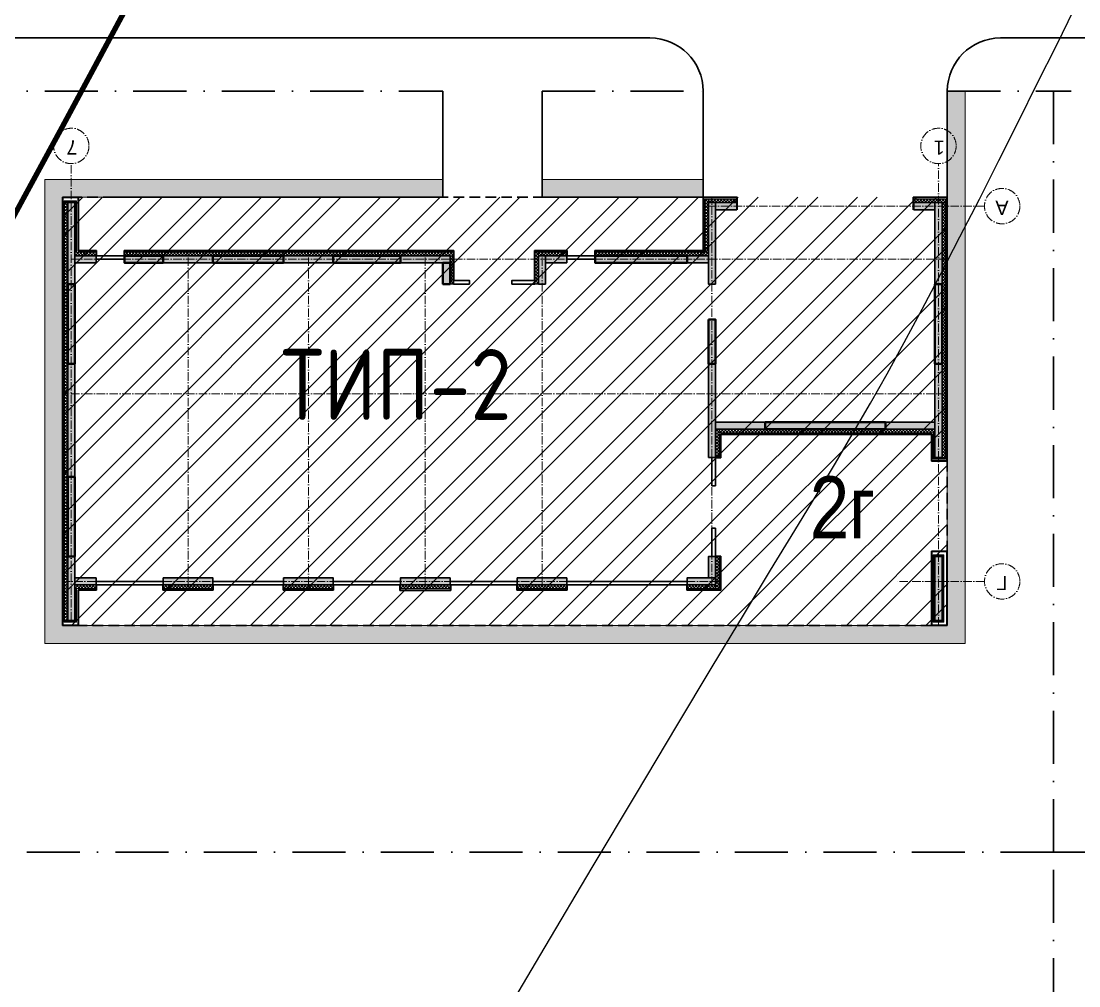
# Model space of a CAD drawing. Header units: millimetres. Extents: x 1353783 to 6492029790, y -7276956 to -512500.
# Drawn here: x 9984729 to 9990706, y -2817657 to -2812207 of the extents above; entities that cross this region are included whole.
import ezdxf
from ezdxf.enums import TextEntityAlignment as Align

# ---------------------------------------------------------------- set-up
doc = ezdxf.new("R2010")
doc.units = ezdxf.units.MM
for name, pattern in [('( Dashed )', [0.75, 0.5, -0.25]), ('482 Границы районов', [5, 3, -1, 0, -1]), ('ACAD_ISO10W100', [18, 12, -3, 0, -3]), ('CONTI', [0]), ('осевая', [50.800000000000004, 31.75, -6.35, 6.35, -6.35])]:
    doc.linetypes.add(name, pattern=pattern)
doc.layers.get('0').update_dxf_attribs({"lineweight": 5})
for name, color, linetype, lineweight in [('!A-DIAFRAGM типовой', 142, 'Continuous', 0), ('7земля', 7, 'Continuous', 30), ('DIAFRAGM', 46, 'Continuous', 30), ('G-ANNO-SCHD', 231, 'Continuous', 9), ('Hatch', 254, 'Continuous', 5), ('INSULATION', 81, 'Continuous', 5), ('Room_name', 250, 'Continuous', 20), ('Room_number', 250, 'Continuous', 13), ('ГП-Граница учасика ИЖС', 3, 'Continuous', 5), ('ГП-Тратуар', 3, 'Continuous', 5), ('оси', 231, 'осевая', 9)]:
    doc.layers.add(name, color=color, linetype=linetype, lineweight=lineweight)
for name, color, linetype in [('GOR_BUNKNOWN', 212, 'CONTI'), ('GORIZUNKNOWN', 32, 'CONTI'), ('РЕЛЬЕФ', 7, 'CONTI')]:
    doc.layers.add(name, color=color, linetype=linetype)
doc.styles.add('GOST Common', font='', dxfattribs={"height": 3})
doc.styles.add('ISOCPEUR', font='', dxfattribs={"width": 0.85})
doc.styles.add('основной', font='Arial Narrow.ttf', dxfattribs={"height": 1.5})
doc.styles.get('GOST Common').set_extended_font_data('GOST Common')
doc.styles.get('ISOCPEUR').set_extended_font_data('ISOCPEUR')

# ---------------------------------------------------------------- blocks, each defined once
blk = doc.blocks.new('амвамвам')
at = {"lineweight": 30, "ltscale": 100, "true_color": 0x939598}
h = blk.add_hatch(color=252, dxfattribs=at)
h.dxf.hatch_style = 1
h.paths.add_polyline_path([(9894580.338290215, -3470391.421588277), (9894580.338290207, -3469891.421588277), (9899130.338564813, -3469891.421588277), (9899130.341170892, -3470391.421632832)], flags=17)
h.paths.add_polyline_path([(9891780.338290215, -3470391.421632858), (9891780.338290207, -3469891.421632858), (9881030.340903126, -3469891.421632856), (9880530.340903126, -3469891.421632858), (9880530.340903133, -3482491.451666176), (9880530.340903126, -3482991.451666176), (9906030.341103949, -3482991.451666173), (9906530.341103949, -3482991.451666173), (9906530.341103941, -3467391.65464092), (9906030.337839529, -3467391.65464092), (9906030.341103941, -3482491.454700161), (9881030.34090311, -3482491.451616591), (9881030.340903126, -3470391.421588266)])
at = {"color": 251, "lineweight": 15, "ltscale": 100, "true_color": 0x636466}
for points in [[(9891780.338290215, -3470391.421632858), (9891780.338290207, -3469891.421632858), (9881030.340903126, -3469891.421632856), (9880530.340903126, -3469891.421632858), (9880530.340903133, -3482491.451666176), (9880530.340903126, -3482991.451666176), (9906030.341103949, -3482991.451666173), (9906530.341103949, -3482991.451666173), (9906530.341103941, -3467391.65464092), (9906030.337839529, -3467391.65464092), (9906030.341103941, -3482491.454700161), (9881030.34090311, -3482491.451616591), (9881030.340903126, -3470391.421588266)], [(9894580.338290215, -3470391.421588277), (9894580.338290207, -3469891.421588277), (9899130.338564813, -3469891.421588277), (9899130.341170892, -3470391.421632832)]]:
    blk.add_lwpolyline(points, close=True, dxfattribs=at)
blk = doc.blocks.new('ТИП-2')
at = {"layer": '!A-DIAFRAGM типовой', "lineweight": 0, "ltscale": 100, "true_color": 0x000000}
h = blk.add_hatch(color=18, dxfattribs=at)
h.dxf.hatch_style = 1
h.paths.add_polyline_path([(10321114.28069974, -2871325.794384203), (10321314.28069974, -2871325.794339576), (10321314.2802981, -2869525.794339576), (10321114.2802981, -2869525.794384203)])
h = blk.add_hatch(color=18, dxfattribs=at)
h.dxf.hatch_style = 1
h.paths.add_polyline_path([(10345614.2808138, -2871325.784358687), (10345814.2808138, -2871325.78431406), (10345814.28041215, -2869525.78909589), (10345614.28041215, -2869525.789140517)])
h = blk.add_hatch(color=18, dxfattribs=at)
h.dxf.hatch_style = 1
h.paths.add_polyline_path([(10327514.28055711, -2870525.800309684), (10327514.28060173, -2870725.800309684), (10328314.27932481, -2870725.800131175), (10328314.27928018, -2870525.800131175)])
h = blk.add_hatch(color=18, dxfattribs=at)
h.dxf.hatch_style = 1
h.paths.add_polyline_path([(10331714.2812801, -2870525.800449893), (10331714.28132472, -2870725.800449893), (10333114.27990833, -2870725.800137503), (10333114.2798637, -2870525.800137503)])
h = blk.add_hatch(color=18, dxfattribs=at)
h.dxf.hatch_style = 1
h.paths.add_polyline_path([(10335014.28127516, -2870525.800449896), (10335014.28131979, -2870725.800449896), (10336414.27990339, -2870725.800137506), (10336414.27985877, -2870525.800137506)])
h = blk.add_hatch(color=18, dxfattribs=at)
h.dxf.hatch_style = 1
h.paths.add_polyline_path([(10338314.28127516, -2870525.800449896), (10338314.28131979, -2870725.800449896), (10339714.27990339, -2870725.800137506), (10339714.27985877, -2870525.800137506)])
h = blk.add_hatch(color=18, dxfattribs=at)
h.dxf.hatch_style = 1
h.paths.add_polyline_path([(10341714.28127514, -2870525.800449898), (10341714.28131977, -2870725.800449898), (10343114.27990338, -2870725.800137509), (10343114.27985875, -2870525.800137509)])
h = blk.add_hatch(color=18, dxfattribs=at)
h.dxf.hatch_style = 1
h.paths.add_polyline_path([(10345014.2805906, -2870525.791351355), (10345014.28063523, -2870725.791351355), (10345614.28067992, -2870725.791217473), (10345614.28063529, -2870525.791217473)])
h = blk.add_hatch(color=18, dxfattribs=at)
h.dxf.hatch_style = 1
h.paths.add_polyline_path([(10327514.28073561, -2871325.794377865), (10327714.28073561, -2871325.794333238), (10327714.28060173, -2870725.794333238), (10327514.28060173, -2870725.794377865)])
h = blk.add_hatch(color=18, dxfattribs=at)
h.dxf.hatch_style = 1
h.paths.add_polyline_path([(10345814.28014073, -2873575.794361891), (10345614.28014073, -2873575.794406518), (10345614.28085477, -2876775.794416242), (10345814.28085477, -2876775.794371615)])
h = blk.add_hatch(color=18, dxfattribs=at)
h.dxf.hatch_style = 1
h.paths.add_polyline_path([(10321114.28003041, -2876775.795799684), (10321314.28003041, -2876775.795755057), (10321314.2794391, -2874125.798562277), (10321114.2794391, -2874125.798606904)])
h = blk.add_hatch(color=18, dxfattribs=at)
h.dxf.hatch_style = 1
h.paths.add_polyline_path([(10327714.28037449, -2874125.798539959), (10327514.28037449, -2874125.798584586), (10327514.28096579, -2876775.794385423), (10327714.28096579, -2876775.794340796)])
h = blk.add_hatch(color=18, dxfattribs=at)
h.dxf.hatch_style = 1
h.paths.add_polyline_path([(10321314.27962602, -2874925.831572238), (10321314.27967064, -2875125.831572238), (10322714.27967064, -2875125.831259849), (10322714.27962602, -2874925.831259849)])
h = blk.add_hatch(color=18, dxfattribs=at)
h.dxf.hatch_style = 1
h.paths.add_polyline_path([(10326114.28152829, -2874925.825995184), (10326114.28157292, -2875125.825995184), (10327514.28157292, -2875125.825682795), (10327514.28152829, -2874925.825682795)])
h = blk.add_hatch(color=18, dxfattribs=at)
h.dxf.hatch_style = 1
h.paths.add_polyline_path([(10321114.27915135, -2881326.077643656), (10321314.27915135, -2881326.077599029), (10321314.27863808, -2879025.800171928), (10321114.27863808, -2879025.800216555)])
h = blk.add_hatch(color=18, dxfattribs=at)
h.dxf.hatch_style = 1
h.paths.add_polyline_path([(10327514.2807444, -2879025.799959368), (10327714.2807444, -2879025.800003995), (10327714.28023113, -2881326.058647835), (10327514.28023113, -2881326.058603208)])
h = blk.add_hatch(color=18, dxfattribs=at)
h.dxf.hatch_style = 1
h.paths.add_polyline_path([(10332314.28074961, -2879025.801131424), (10332514.28074961, -2879025.801176051), (10332514.28057111, -2879825.794317264), (10332314.28057111, -2879825.794272637)])
h = blk.add_hatch(color=18, dxfattribs=at)
h.dxf.hatch_style = 1
h.paths.add_polyline_path([(10345614.28074932, -2879025.800275051), (10345814.28074932, -2879025.800319678), (10345814.2802361, -2881325.824323273), (10345614.2802361, -2881325.824278646)])
h = blk.add_hatch(color=18, dxfattribs=at)
h.dxf.hatch_style = 1
h.paths.add_polyline_path([(10327714.2805659, -2879825.794171644), (10327714.28061052, -2879625.794171644), (10328314.28098999, -2879625.794305526), (10328314.28094537, -2879825.794305526)])
h = blk.add_hatch(color=18, dxfattribs=at)
h.dxf.hatch_style = 1
h.paths.add_polyline_path([(10331714.28102024, -2879825.794138756), (10331714.28106486, -2879625.794138756), (10332314.28061573, -2879625.794272637), (10332314.28057111, -2879825.794272637)])
h = blk.add_hatch(color=18, dxfattribs=at)
h.dxf.hatch_style = 1
h.paths.add_polyline_path([(10335014.28225489, -2879625.824392607), (10335014.28229951, -2879825.824392607), (10336414.28110833, -2879825.824080218), (10336414.2810637, -2879625.824080218)])
h = blk.add_hatch(color=18, dxfattribs=at)
h.dxf.hatch_style = 1
h.paths.add_polyline_path([(10338314.28253459, -2879625.794518085), (10338314.28257921, -2879825.794518085), (10339714.28052839, -2879825.794205696), (10339714.28048377, -2879625.794205696)])
h = blk.add_hatch(color=18, dxfattribs=at)
h.dxf.hatch_style = 1
h.paths.add_polyline_path([(10341714.28127385, -2879825.824144751), (10341714.28131847, -2879625.824144751), (10343114.27988221, -2879625.824457141), (10343114.27983759, -2879825.824457141)])
h = blk.add_hatch(color=18, dxfattribs=at)
h.dxf.hatch_style = 1
h.paths.add_polyline_path([(10345014.28052612, -2879825.793282383), (10345014.28057075, -2879625.793282383), (10345614.28061544, -2879625.793416264), (10345614.28057081, -2879825.793416264)])
h = blk.add_hatch(color=18, dxfattribs=at)
h.dxf.hatch_style = 1
h.paths.add_polyline_path([(10321314.28051204, -2881126.057442903), (10321314.28055666, -2881326.057442903), (10321914.28006483, -2881326.057309022), (10321914.2800202, -2881126.057309022)])
h = blk.add_hatch(color=18, dxfattribs=at)
h.dxf.hatch_style = 1
h.paths.add_polyline_path([(10326914.28070969, -2881126.058737089), (10326914.28075432, -2881326.058737089), (10327514.28029807, -2881326.058603208), (10327514.28025345, -2881126.058603208)])
at = {"layer": 'Hatch', "lineweight": 40, "ltscale": 0.5, "true_color": 0x000000}
for points in [[(10345814.28061054, -2873575.794361891), (10345614.28061054, -2873575.794361891), (10345614.28061054, -2871325.788480768), (10345814.28061054, -2871325.788480768)], [(10326114.2815506, -2875125.831259849), (10326114.2815506, -2874925.831259849), (10322714.27970029, -2874925.831259849), (10322714.27970029, -2875125.831259849)], [(10321314.27894875, -2879025.800193593), (10321114.27894875, -2879025.800193593), (10321114.27894875, -2876775.793202593), (10321314.27894875, -2876775.793202593)], [(10327714.28061054, -2878025.796644622), (10327514.28061054, -2878025.796644622), (10327514.28061054, -2876775.794349302), (10327714.28061054, -2876775.794349302)], [(10345814.28061053, -2879025.800297365), (10345614.28061053, -2879025.800297365), (10345614.28061053, -2876775.794416242), (10345814.28061053, -2876775.794416242)], [(10335214.28061027, -2879625.821870604), (10335014.28061027, -2879625.821870604), (10335014.28061027, -2879025.825927126), (10335214.28061027, -2879025.825927126)], [(10328314.28098999, -2879825.824323271), (10328314.28098999, -2879625.824323271), (10330914.29235347, -2879625.824323271), (10330914.29235347, -2879825.824323271)], [(10336414.28108601, -2879825.794361876), (10336414.28108601, -2879625.794361876), (10338314.28253459, -2879625.794361876), (10338314.28253459, -2879825.794361876)], [(10339714.28050608, -2879825.794361876), (10339714.28050608, -2879625.794361876), (10341714.28129616, -2879625.794361876), (10341714.28129616, -2879825.794361876)], [(10343114.2798599, -2879825.794361876), (10343114.2798599, -2879625.794361876), (10344214.28054843, -2879625.794361876), (10344214.28054843, -2879825.794361876)]]:
    blk.add_hatch(color=18, dxfattribs=at).paths.add_polyline_path(points)
at = {"layer": 'INSULATION', "ltscale": 0.5, "true_color": 0x000000}
h = blk.add_hatch(dxfattribs=at)
h.set_pattern_fill('ANSI37', color=18, scale=9.999997768927233, angle=-90.00000000000006)
h.set_pattern_definition([(314.9999999999999, (10327382.394814, -2869475.794395359), (22.45063529377169, 22.45063529377164), []), (44.99999999999994, (10327382.394814, -2869475.794395359), (-22.45063529377164, 22.45063529377169), [])])
h.paths.add_polyline_path([(10321364.2798853, -2869475.794395359), (10321364.2798853, -2869525.794384203), (10321064.28030925, -2869525.794384203), (10321064.28030925, -2869475.794395359)])
h = blk.add_hatch(dxfattribs=at)
h.set_pattern_fill('ANSI37', color=18, scale=9.999997768927233, angle=180)
h.set_pattern_definition([(225, (10321114.2802981, -2875843.908888947), (22.45063529377165, -22.45063529377168), []), (314.9999999999999, (10321114.2802981, -2875843.908888947), (22.45063529377168, 22.45063529377165), [])])
h.paths.add_polyline_path([(10321114.2802981, -2871325.790389668), (10321064.28030925, -2871325.790389668), (10321064.28030925, -2869525.794384204), (10321114.2802981, -2869525.794384204)])
h = blk.add_hatch(dxfattribs=at)
h.set_pattern_fill('ANSI37', color=18, scale=9.999997768927233, angle=180)
h.set_pattern_definition([(225, (10321364.2798853, -2875843.90884432), (22.45063529377165, -22.45063529377168), []), (314.9999999999999, (10321364.2798853, -2875843.90884432), (22.45063529377168, 22.45063529377165), [])])
h.paths.add_polyline_path([(10321364.2798853, -2871325.790345041), (10321314.27989646, -2871325.790345041), (10321314.27989646, -2869525.794339577), (10321364.2798853, -2869525.794339577)])
h = blk.add_hatch(dxfattribs=at)
h.set_pattern_fill('ANSI37', color=18, scale=9.999997768927233, angle=-90.00000000000006)
h.set_pattern_definition([(314.9999999999999, (10351882.39492805, -2869475.789151673), (22.45063529377169, 22.45063529377164), []), (44.99999999999994, (10351882.39492805, -2869475.789151673), (-22.45063529377164, 22.45063529377169), [])])
h.paths.add_polyline_path([(10345914.28061054, -2869475.789151673), (10345914.28061054, -2869525.789140517), (10345564.28042331, -2869525.789140517), (10345564.28042331, -2869475.789151673)])
h = blk.add_hatch(dxfattribs=at)
h.set_pattern_fill('ANSI37', color=18, scale=9.999997768927233, angle=180)
h.set_pattern_definition([(225, (10345614.28041215, -2875843.903645261), (22.45063529377165, -22.45063529377168), []), (314.9999999999999, (10345614.28041215, -2875843.903645261), (22.45063529377168, 22.45063529377165), [])])
h.paths.add_polyline_path([(10345614.28041215, -2870425.78714325), (10345564.28042331, -2870425.78714325), (10345564.28042331, -2869525.789140518), (10345614.28041215, -2869525.789140518)])
h = blk.add_hatch(dxfattribs=at)
h.set_pattern_fill('ANSI37', color=18, scale=20)
h.set_pattern_definition([(45, (10345814.28061054, -2874889.555347299), (-44.90128060534577, 44.90128060534577), []), (135, (10345814.28061054, -2874889.555347299), (-44.90128060534577, -44.90128060534576), [])])
h.paths.add_polyline_path([(10345814.28061054, -2869525.78909589), (10345914.28061054, -2869525.78909589), (10345914.28061054, -2881325.824323273), (10345814.28061054, -2881325.824323273)])
h = blk.add_hatch(dxfattribs=at)
h.set_pattern_fill('ANSI37', color=18, scale=20)
h.set_pattern_definition([(45, (10327414.2815629, -2865889.519247569), (-44.90128060534577, 44.90128060534577), []), (135, (10327414.2815629, -2865889.519247569), (-44.90128060534577, -44.90128060534576), [])])
h.paths.add_polyline_path([(10327414.2815629, -2870425.794355548), (10327514.2815629, -2870425.794355548), (10327514.2815629, -2871325.789249334), (10327414.2815629, -2871325.789249334)])
h = blk.add_hatch(dxfattribs=at)
h.set_pattern_fill('ANSI37', color=18, scale=20, angle=-90.00000000000001)
h.set_pattern_definition([(315, (10332450.5196007, -2870425.794355548), (44.90128060534578, 44.90128060534576), []), (44.99999999999999, (10332450.5196007, -2870425.794355548), (-44.90128060534575, 44.90128060534578), [])])
h.paths.add_polyline_path([(10328314.27928018, -2870425.794355548), (10328314.27928018, -2870525.794355548), (10327514.28056893, -2870525.794355548), (10327514.28056893, -2870425.794355548)])
h = blk.add_hatch(dxfattribs=at)
h.set_pattern_fill('ANSI37', color=18, scale=20, angle=-90.00000000000001)
h.set_pattern_definition([(315, (10337250.52018422, -2870425.794361876), (44.90128060534578, 44.90128060534576), []), (44.99999999999999, (10337250.52018422, -2870425.794361876), (-44.90128060534575, 44.90128060534578), [])])
h.paths.add_polyline_path([(10333114.2798637, -2870425.794361876), (10333114.2798637, -2870525.794361876), (10331714.28128971, -2870525.794361876), (10331714.28128971, -2870425.794361876)])
h = blk.add_hatch(dxfattribs=at)
h.set_pattern_fill('ANSI37', color=18, scale=20, angle=-90.00000000000001)
h.set_pattern_definition([(315, (10340550.52017928, -2870425.794361879), (44.90128060534578, 44.90128060534576), []), (44.99999999999999, (10340550.52017928, -2870425.794361879), (-44.90128060534575, 44.90128060534578), [])])
h.paths.add_polyline_path([(10336414.27985877, -2870425.794361879), (10336414.27985877, -2870525.794361879), (10335014.28128477, -2870525.794361879), (10335014.28128477, -2870425.794361879)])
h = blk.add_hatch(dxfattribs=at)
h.set_pattern_fill('ANSI37', color=18, scale=20, angle=-90.00000000000001)
h.set_pattern_definition([(315, (10343850.52017928, -2870425.794361879), (44.90128060534578, 44.90128060534576), []), (44.99999999999999, (10343850.52017928, -2870425.794361879), (-44.90128060534575, 44.90128060534578), [])])
h.paths.add_polyline_path([(10339714.27985877, -2870425.794361879), (10339714.27985877, -2870525.794361879), (10338314.28128477, -2870525.794361879), (10338314.28128477, -2870425.794361879)])
h = blk.add_hatch(dxfattribs=at)
h.set_pattern_fill('ANSI37', color=18, scale=20, angle=-90.00000000000001)
h.set_pattern_definition([(315, (10347250.52017927, -2870425.794361881), (44.90128060534578, 44.90128060534576), []), (44.99999999999999, (10347250.52017927, -2870425.794361881), (-44.90128060534575, 44.90128060534578), [])])
h.paths.add_polyline_path([(10343114.27985875, -2870425.794361881), (10343114.27985875, -2870525.794361881), (10341714.28128475, -2870525.794361881), (10341714.28128475, -2870425.794361881)])
h = blk.add_hatch(dxfattribs=at)
h.set_pattern_fill('ANSI37', color=18, scale=20, angle=-90.00000000000001)
h.set_pattern_definition([(315, (10349750.51964987, -2870425.785062528), (44.90128060534578, 44.90128060534576), []), (44.99999999999999, (10349750.51964987, -2870425.785062528), (-44.90128060534575, 44.90128060534578), [])])
h.paths.add_polyline_path([(10345614.28063529, -2870425.785062528), (10345614.28063529, -2870525.785062528), (10345014.28063528, -2870525.785062528), (10345014.28063528, -2870425.785062528)])
h = blk.add_hatch(dxfattribs=at)
h.set_pattern_fill('ANSI37', color=18, scale=9.999997768927233, angle=-90.00000000000006)
h.set_pattern_definition([(314.9999999999999, (10327382.394814, -2871325.790345041), (22.45063529377169, 22.45063529377164), []), (44.99999999999994, (10327382.394814, -2871325.790345041), (-22.45063529377164, 22.45063529377169), [])])
h.paths.add_polyline_path([(10321364.2798853, -2871325.790345041), (10321364.2798853, -2871375.790333886), (10321064.28030925, -2871375.790333886), (10321064.28030925, -2871325.790345041)])
h = blk.add_hatch(dxfattribs=at)
h.set_pattern_fill('ANSI37', color=18, scale=9.999997768927233, angle=-90.00000000000006)
h.set_pattern_definition([(314.9999999999999, (10327382.39437895, -2874075.798565724), (22.45063529377169, 22.45063529377164), []), (44.99999999999994, (10327382.39437895, -2874075.798565724), (-22.45063529377164, 22.45063529377169), [])])
h.paths.add_polyline_path([(10321364.27945026, -2874075.798565724), (10321364.27945026, -2874125.798554569), (10321014.27946141, -2874125.798554569), (10321014.27946141, -2874075.798565724)])
h = blk.add_hatch(dxfattribs=at)
h.set_pattern_fill('ANSI37', color=18, scale=20)
h.set_pattern_definition([(45, (10321014.27946141, -2874889.533734227), (-44.90128060534577, 44.90128060534577), []), (135, (10321014.27946141, -2874889.533734227), (-44.90128060534577, -44.90128060534576), [])])
h.paths.add_polyline_path([(10321014.27946141, -2874125.798606904), (10321114.27946141, -2874125.798606904), (10321114.27946141, -2881326.048640783), (10321014.27946141, -2881326.048640783)])
h = blk.add_hatch(dxfattribs=at)
h.set_pattern_fill('ANSI37', color=18, scale=9.999997768927233, angle=180)
h.set_pattern_definition([(225, (10321364.27945026, -2880543.938621005), (22.45063529377165, -22.45063529377168), []), (314.9999999999999, (10321364.27945026, -2880543.938621005), (22.45063529377168, 22.45063529377165), [])])
h.paths.add_polyline_path([(10321364.27945026, -2874825.824133673), (10321314.27946142, -2874825.824133673), (10321314.27946142, -2874125.798562277), (10321364.27945026, -2874125.798562277)])
h = blk.add_hatch(dxfattribs=at)
h.set_pattern_fill('ANSI37', color=18, scale=20)
h.set_pattern_definition([(45, (10327414.28061054, -2874689.525385892), (-44.90128060534577, 44.90128060534577), []), (135, (10327414.28061054, -2874689.525385892), (-44.90128060534577, -44.90128060534576), [])])
h.paths.add_polyline_path([(10327414.28061054, -2874125.798386612), (10327514.28061054, -2874125.798386612), (10327514.28061054, -2874925.830007446), (10327414.28061054, -2874925.830007446)])
h = blk.add_hatch(dxfattribs=at)
h.set_pattern_fill('ANSI37', color=18, scale=20, angle=-90.00000000000001)
h.set_pattern_definition([(315, (10330450.52060862, -2874825.824133673), (44.90128060534578, 44.90128060534576), []), (44.99999999999999, (10330450.52060862, -2874825.824133673), (-44.90128060534575, 44.90128060534578), [])])
h.paths.add_polyline_path([(10327414.28159401, -2874825.824133673), (10327414.28159401, -2874925.824133673), (10321314.27962602, -2874925.824133673), (10321314.27962602, -2874825.824133673)])
h = blk.add_hatch(dxfattribs=at)
h.set_pattern_fill('ANSI37', color=18, scale=20, angle=179.9999999999999)
h.set_pattern_definition([(225, (10332614.28057056, -2888962.033331858), (44.90128060534573, -44.90128060534581), []), (314.9999999999999, (10332614.28057056, -2888962.033331858), (44.90128060534581, 44.90128060534572), [])])
h.paths.add_polyline_path([(10332614.28057056, -2879925.794317249), (10332514.28057056, -2879925.794317249), (10332514.28057056, -2879025.801176051), (10332614.28057056, -2879025.801176051)])
h = blk.add_hatch(dxfattribs=at)
h.set_pattern_fill('ANSI37', color=18, scale=20, angle=179.9999999999999)
h.set_pattern_definition([(225, (10335014.28061027, -2888962.063337865), (44.90128060534573, -44.90128060534581), []), (314.9999999999999, (10335014.28061027, -2888962.063337865), (44.90128060534581, 44.90128060534572), [])])
h.paths.add_polyline_path([(10335014.28061027, -2879825.824323271), (10334914.28061027, -2879825.824323271), (10334914.28061027, -2879025.825927126), (10335014.28061027, -2879025.825927126)])
h = blk.add_hatch(dxfattribs=at)
h.set_pattern_fill('ANSI37', color=18, scale=20)
h.set_pattern_definition([(45, (10327714.28025345, -2874989.564133187), (-44.90128060534577, 44.90128060534577), []), (135, (10327714.28025345, -2874989.564133187), (-44.90128060534577, -44.90128060534576), [])])
h.paths.add_polyline_path([(10327714.28025345, -2879925.785347199), (10327814.28025345, -2879925.785347199), (10327814.28025345, -2881426.079039743), (10327714.28025345, -2881426.079039743)])
h = blk.add_hatch(dxfattribs=at)
h.set_pattern_fill('ANSI37', color=18, scale=20, angle=-90.00000000000001)
h.set_pattern_definition([(315, (10336350.53136806, -2879825.824323271), (44.90128060534578, 44.90128060534576), []), (44.99999999999999, (10336350.53136806, -2879825.824323271), (-44.90128060534575, 44.90128060534578), [])])
h.paths.add_polyline_path([(10330914.29235347, -2879825.824323271), (10330914.29235347, -2879925.824323271), (10327714.28053664, -2879925.824323271), (10327714.28053664, -2879825.824323271)])
h = blk.add_hatch(dxfattribs=at)
h.set_pattern_fill('ANSI37', color=18, scale=20, angle=-90.00000000000001)
h.set_pattern_definition([(315, (10337150.5195857, -2879825.794317264), (44.90128060534578, 44.90128060534576), []), (44.99999999999999, (10337150.5195857, -2879825.794317264), (-44.90128060534575, 44.90128060534578), [])])
h.paths.add_polyline_path([(10332514.28057083, -2879825.794317264), (10332514.28057083, -2879925.794317264), (10331714.28105371, -2879925.794317264), (10331714.28105371, -2879825.794317264)])
h = blk.add_hatch(dxfattribs=at)
h.set_pattern_fill('ANSI37', color=18, scale=20, angle=-90.00000000000001)
h.set_pattern_definition([(315, (10337150.51958543, -2879825.794317264), (44.90128060534578, 44.90128060534576), []), (44.99999999999999, (10337150.51958543, -2879825.794317264), (-44.90128060534575, 44.90128060534578), [])])
h.paths.add_polyline_path([(10332514.28057056, -2879825.794317264), (10332514.28057056, -2879925.794317264), (10331714.28105371, -2879925.794317264), (10331714.28105371, -2879825.794317264)])
h = blk.add_hatch(dxfattribs=at)
h.set_pattern_fill('ANSI37', color=18, scale=20, angle=-90.00000000000001)
h.set_pattern_definition([(315, (10348350.49587957, -2879825.824323271), (44.90128060534578, 44.90128060534576), []), (44.99999999999999, (10348350.49587957, -2879825.824323271), (-44.90128060534575, 44.90128060534578), [])])
h.paths.add_polyline_path([(10344214.28054843, -2879825.824323271), (10344214.28054843, -2879925.824323271), (10334914.28061027, -2879925.824323271), (10334914.28061027, -2879825.824323271)])
h = blk.add_hatch(dxfattribs=at)
h.set_pattern_fill('ANSI37', color=18, scale=20, angle=-90.00000000000001)
h.set_pattern_definition([(315, (10350550.47336881, -2879825.793460892), (44.90128060534578, 44.90128060534576), []), (44.99999999999999, (10350550.47336881, -2879825.793460892), (-44.90128060534575, 44.90128060534578), [])])
h.paths.add_polyline_path([(10345614.2805485, -2879825.793460892), (10345614.2805485, -2879925.793460892), (10345014.28057075, -2879925.793460892), (10345014.28057075, -2879825.793460892)])
h = blk.add_hatch(dxfattribs=at)
h.set_pattern_fill('ANSI37', color=18, scale=9.999997768927233, angle=180)
h.set_pattern_definition([(225, (10345614.2805485, -2886243.907965635), (22.45063529377165, -22.45063529377168), []), (314.9999999999999, (10345614.2805485, -2886243.907965635), (22.45063529377168, 22.45063529377165), [])])
h.paths.add_polyline_path([(10345614.2805485, -2881325.824290544), (10345564.28055965, -2881325.824290544), (10345564.28055965, -2879925.793460892), (10345614.2805485, -2879925.793460892)])
h = blk.add_hatch(dxfattribs=at)
h.set_pattern_fill('ANSI37', color=18, scale=20, angle=-90.00000000000001)
h.set_pattern_definition([(315, (10324750.51957127, -2881326.077621342), (44.90128060534578, 44.90128060534576), []), (44.99999999999999, (10324750.51957127, -2881326.077621342), (-44.90128060534575, 44.90128060534578), [])])
h.paths.add_polyline_path([(10321914.28009829, -2881326.077621342), (10321914.28009829, -2881426.077621342), (10321014.27946141, -2881426.077621342), (10321014.27946141, -2881326.077621342)])
h = blk.add_hatch(dxfattribs=at)
h.set_pattern_fill('ANSI37', color=18, scale=20, angle=-90.00000000000001)
h.set_pattern_definition([(315, (10330750.51926805, -2881326.079039743), (44.90128060534578, 44.90128060534576), []), (44.99999999999999, (10330750.51926805, -2881326.079039743), (-44.90128060534575, 44.90128060534578), [])])
h.paths.add_polyline_path([(10327714.28025345, -2881326.079039743), (10327714.28025345, -2881426.079039743), (10326914.28071002, -2881426.079039743), (10326914.28071002, -2881326.079039743)])
h = blk.add_hatch(dxfattribs=at)
h.set_pattern_fill('ANSI37', color=18, scale=9.999997768927233, angle=-90.00000000000006)
h.set_pattern_definition([(314.9999999999999, (10351882.3950644, -2881325.824290544), (22.45063529377169, 22.45063529377164), []), (44.99999999999994, (10351882.3950644, -2881325.824290544), (-22.45063529377164, 22.45063529377169), [])])
h.paths.add_polyline_path([(10345914.28061054, -2881325.824290544), (10345914.28061054, -2881375.824279389), (10345564.28055965, -2881375.824279389), (10345564.28055965, -2881325.824290544)])
at = {"color": 18, "linetype": 'ByBlock', "lineweight": 30, "true_color": 0x000000}
for points in [[(10328314.27928018, -2870525.794355548), (10331714.28130241, -2870525.794355548), (10331714.28130241, -2870625.800449893), (10328314.27928018, -2870625.800449893)], [(10333114.27986369, -2870525.756146566), (10335014.28131978, -2870525.756146566), (10335014.28131978, -2870625.756146566), (10333114.27986369, -2870625.756146566)], [(10336414.27985876, -2870525.794361879), (10338314.28129747, -2870525.794361879), (10338314.28129747, -2870625.800449896), (10336414.27985876, -2870625.800449896)], [(10339714.27985876, -2870525.794361879), (10341714.28131977, -2870525.794361879), (10341714.28131977, -2870625.799449384), (10339714.27985876, -2870625.799449384)], [(10343114.27985875, -2870525.794339563), (10345014.28061292, -2870525.794339563), (10345014.28061292, -2870625.800185732), (10343114.27985875, -2870625.800185732)], [(10327514.2815629, -2871325.795381329), (10327614.2815629, -2871325.795381329), (10327614.2815629, -2872125.795181153), (10327514.2815629, -2872125.795181153)], [(10327514.28071269, -2873325.798386612), (10327614.28071269, -2873325.798386612), (10327614.28071269, -2874125.798562272), (10327514.28071269, -2874125.798562272)], [(10332614.28057056, -2879025.768387593), (10333264.25908176, -2879025.768387593), (10333264.25908176, -2879125.768387593), (10332614.28057056, -2879125.768387593)], [(10334464.24565501, -2879025.825927157), (10334914.29123075, -2879025.825927157), (10334914.29123075, -2879125.825927126), (10334464.24565501, -2879125.825927126)], [(10330914.29235347, -2879725.797039525), (10331714.29235347, -2879725.797039525), (10331714.29235347, -2879825.824323271), (10330914.29235347, -2879825.824323271)], [(10344214.28054843, -2879725.800007225), (10345014.28057075, -2879725.800007225), (10345014.28057075, -2879825.793282383), (10344214.28054843, -2879825.793282383)]]:
    blk.add_lwpolyline(points, close=True, dxfattribs=at)
at = {"layer": '7земля', "color": 18, "lineweight": 30, "ltscale": 100, "true_color": 0x000000}
for p, q in [((10320964.28027582, -2871475.796514559), (10320964.2804097, -2869375.791233699)), ((10320964.2804097, -2869375.791233699), (10321414.2809006, -2869375.791233699)), ((10320974.28027646, -2871465.796514559), (10320974.28040907, -2869385.791233699)), ((10320974.28040907, -2869385.791233699), (10321404.28089996, -2869385.791233699)), ((10321404.28089996, -2869385.791233699), (10321404.28076736, -2871465.796514559)), ((10321414.2809006, -2869375.791233699), (10321414.28076672, -2871475.796514559)), ((10345514.28045678, -2869375.79436189), (10345964.28061054, -2869375.794317263)), ((10345514.28059066, -2870375.794339575), (10345514.28045678, -2869375.79436189)), ((10345524.28045812, -2869385.794360898), (10345954.28061054, -2869385.794318255)), ((10345524.280592, -2870385.794339138), (10345524.28045812, -2869385.794360898)), ((10345954.28061054, -2869385.794318255), (10345954.28061053, -2881465.824344593)), ((10345964.28061054, -2869375.794317263), (10345964.28061053, -2881475.824345585)), ((10328324.28124144, -2870375.794355548), (10327364.28159401, -2870375.794355548)), ((10327364.28159401, -2870375.794355548), (10327364.28159401, -2871335.795381329)), ((10328314.28124144, -2870385.794355548), (10327374.28159401, -2870385.794355548)), ((10327374.28159401, -2870385.794355548), (10327374.28159401, -2871325.795381329)), ((10328314.28124144, -2870525.794355548), (10328314.28124144, -2870385.794355548)), ((10328324.28124144, -2870525.794355548), (10328324.28124144, -2870375.794355548)), ((10333124.27992577, -2870375.794361876), (10331704.28132896, -2870375.794361876)), ((10331704.28132896, -2870375.794361876), (10331704.28132896, -2870525.794361875)), ((10333114.27992577, -2870385.794361876), (10331714.28132896, -2870385.794361876)), ((10331714.28132896, -2870385.794361876), (10331714.28132896, -2870525.794361875)), ((10333114.27992577, -2870525.794361876), (10333114.27992577, -2870385.794361876)), ((10333124.27992577, -2870525.794361876), (10333124.27992577, -2870375.794361876)), ((10336434.27992084, -2870365.794361879), (10334994.28132403, -2870365.79436188)), ((10334994.28132403, -2870365.79436188), (10334994.28132403, -2870525.794361878)), ((10336424.27992084, -2870375.794361879), (10335004.28132403, -2870375.79436188)), ((10335004.28132403, -2870375.79436188), (10335004.28132403, -2870525.794361878)), ((10336424.27992084, -2870525.794361879), (10336424.27992084, -2870375.794361879)), ((10336434.27992084, -2870525.794361879), (10336434.27992084, -2870365.794361879)), ((10339724.27992084, -2870375.794361879), (10338304.28132403, -2870375.79436188)), ((10338304.28132403, -2870375.79436188), (10338304.28132403, -2870525.794361878)), ((10339714.27992084, -2870385.794361879), (10338314.28132403, -2870385.79436188)), ((10338314.28132403, -2870385.79436188), (10338314.28132403, -2870525.794361878)), ((10339714.27992084, -2870525.794361879), (10339714.27992084, -2870385.794361879)), ((10339724.27992084, -2870525.794361879), (10339724.27992084, -2870375.794361879)), ((10343124.27992082, -2870375.794361881), (10341704.28132401, -2870375.794361882)), ((10341704.28132401, -2870375.794361882), (10341704.28132401, -2870525.794361881)), ((10343114.27992082, -2870385.794361881), (10341714.28132401, -2870385.794361882)), ((10341714.28132401, -2870385.794361882), (10341714.28132401, -2870525.794361881)), ((10343114.27992082, -2870525.794361881), (10343114.27992082, -2870385.794361881)), ((10343124.27992082, -2870525.794361881), (10343124.27992082, -2870375.794361881)), ((10345004.28061053, -2870375.794361889), (10345514.28059066, -2870375.794339575)), ((10345004.28061054, -2870525.794361876), (10345004.28061053, -2870375.794361889)), ((10345014.28061053, -2870385.794361452), (10345524.280592, -2870385.794339138)), ((10345014.28061054, -2870525.794361875), (10345014.28061053, -2870385.794361452)), ((10327364.28159401, -2871335.795381329), (10327514.27367144, -2871335.795381329)), ((10327374.28159401, -2871325.795381329), (10327514.27367144, -2871325.795381329)), ((10321414.28076672, -2871475.796514559), (10320964.28027582, -2871475.796514559)), ((10321404.28076736, -2871465.796514559), (10320974.28027646, -2871465.796514559)), ((10320964.28106804, -2881476.057353649), (10320964.28106805, -2874025.8241832)), ((10320964.28106805, -2874025.8241832), (10321414.27945026, -2874025.824160886)), ((10320974.28106804, -2881466.057353649), (10320974.28106805, -2874035.824182704)), ((10320974.28106805, -2874035.824182704), (10321404.27945026, -2874035.824161382)), ((10321404.27945026, -2874035.824161382), (10321404.27945026, -2874785.824122479)), ((10321414.27945026, -2874025.824160886), (10321414.27945026, -2874775.824122517)), ((10327364.28159401, -2874775.82414483), (10327364.21292597, -2874115.798386612)), ((10327364.21292597, -2874115.798386612), (10327514.21293713, -2874115.798386612)), ((10327374.28263445, -2874785.824144868), (10327374.21396641, -2874125.798386612)), ((10327374.21396641, -2874125.798386612), (10327514.21293713, -2874125.798386612)), ((10321404.27945026, -2874785.824122479), (10327374.28263445, -2874785.824144868)), ((10321414.27945026, -2874775.824122517), (10327364.28159401, -2874775.82414483)), ((10332614.261845, -2879125.768828188), (10332614.29885607, -2879965.794317266)), ((10332624.26184499, -2879125.768387593), (10332624.29929667, -2879975.794317266)), ((10334904.29123078, -2879125.822909051), (10334904.28061027, -2879976.91874114)), ((10334914.29123078, -2879125.823033837), (10334914.28073513, -2879966.912338934)), ((10330914.29235347, -2879965.809323515), (10327854.28034276, -2879965.803491376)), ((10327854.28034276, -2879965.803491376), (10327854.28034276, -2881465.80350904)), ((10330924.29235347, -2879975.809342574), (10327864.28034276, -2879975.803510435)), ((10327864.28034276, -2879975.803510435), (10327864.28034276, -2881475.803510435)), ((10330914.29235347, -2879825.839303969), (10330914.29235347, -2879965.809323515)), ((10330924.29235347, -2879825.839303969), (10330924.29235347, -2879975.809342574)), ((10331704.28105371, -2879975.794317264), (10331704.28105371, -2879825.794317265)), ((10332624.29929667, -2879975.794317266), (10331704.28105371, -2879975.794317264)), ((10331714.28105371, -2879965.794317264), (10331714.28105371, -2879825.794317265)), ((10332614.29885607, -2879965.794317266), (10331714.28105371, -2879965.794317264)), ((10334904.28061027, -2879976.91874114), (10336614.28759306, -2879975.82432327)), ((10334914.28073513, -2879966.912338934), (10336614.28119298, -2879965.824325318)), ((10336614.28759306, -2879965.82432327), (10344214.28054843, -2879965.82432327)), ((10336614.28759306, -2879975.82432327), (10344224.28054843, -2879975.82432327)), ((10344214.28054843, -2879965.82432327), (10344214.28054843, -2879825.82432327)), ((10344224.28054843, -2879975.82432327), (10344224.28054843, -2879825.82432327)), ((10345004.28057075, -2879975.794361888), (10345004.28057075, -2879825.824323284)), ((10345514.28052619, -2879975.794361888), (10345004.28057075, -2879975.794361888)), ((10345014.28057075, -2879965.794361888), (10345014.28057075, -2879825.824323284)), ((10345524.28052827, -2879965.794361888), (10345014.28057075, -2879965.794361888)), ((10345514.28021374, -2881475.824300958), (10345514.28052619, -2879975.794361888)), ((10345524.28021582, -2881465.82430195), (10345524.28052827, -2879965.794361888)), ((10321914.28019727, -2881126.05755519), (10321914.28013364, -2881466.057353649)), ((10321924.28019727, -2881126.057557062), (10321924.28013176, -2881476.057353649)), ((10326904.28066573, -2881475.803376555), (10326904.28073118, -2881126.058489048)), ((10326914.2806676, -2881465.803377949), (10326914.28073118, -2881126.05849092)), ((10321924.28013176, -2881476.057353649), (10320964.28106804, -2881476.057353649)), ((10321914.28013364, -2881466.057353649), (10320974.28106804, -2881466.057353649)), ((10327864.28034276, -2881475.803510435), (10326904.28066573, -2881475.803376555)), ((10327854.28034276, -2881465.80350904), (10326914.2806676, -2881465.803377949)), ((10345964.28061053, -2881475.824345585), (10345514.28021374, -2881475.824300958)), ((10345954.28061053, -2881465.824344593), (10345524.28021582, -2881465.82430195))]:
    blk.add_line(p, q, dxfattribs=at)
at = {"layer": '7земля', "color": 18, "linetype": '( Dashed )', "lineweight": 30, "ltscale": 600, "true_color": 0x000000}
for p, q in [((10321414.2809006, -2869375.791233699), (10345514.28045678, -2869375.788007024)), ((10320964.28027582, -2871475.796514559), (10320964.28106805, -2874025.8241832)), ((10327864.28034276, -2881475.824301024), (10345514.28021374, -2881475.824300958))]:
    blk.add_line(p, q, dxfattribs=at)
at = {"layer": 'DIAFRAGM', "color": 18, "ltscale": 0.5, "true_color": 0x000000}
for points in [[(10321114.28069974, -2871325.794384203), (10321314.28069974, -2871325.794339576), (10321314.2802981, -2869525.794339576), (10321114.2802981, -2869525.794384203)], [(10345614.2808138, -2871325.784358687), (10345814.2808138, -2871325.78431406), (10345814.28041215, -2869525.78909589), (10345614.28041215, -2869525.789140517)], [(10327514.28055711, -2870525.800309684), (10327514.28060173, -2870725.800309684), (10328314.27932481, -2870725.800131175), (10328314.27928018, -2870525.800131175)], [(10331714.2812801, -2870525.800449893), (10331714.28132472, -2870725.800449893), (10333114.27990833, -2870725.800137503), (10333114.2798637, -2870525.800137503)], [(10335014.28127516, -2870525.800449896), (10335014.28131979, -2870725.800449896), (10336414.27990339, -2870725.800137506), (10336414.27985877, -2870525.800137506)], [(10338314.28127516, -2870525.800449896), (10338314.28131979, -2870725.800449896), (10339714.27990339, -2870725.800137506), (10339714.27985877, -2870525.800137506)], [(10341714.28127514, -2870525.800449898), (10341714.28131977, -2870725.800449898), (10343114.27990338, -2870725.800137509), (10343114.27985875, -2870525.800137509)], [(10345014.2805906, -2870525.791351355), (10345014.28063523, -2870725.791351355), (10345614.28067992, -2870725.791217473), (10345614.28063529, -2870525.791217473)], [(10327514.28073561, -2871325.794377865), (10327714.28073561, -2871325.794333238), (10327714.28060173, -2870725.794333238), (10327514.28060173, -2870725.794377865)], [(10345814.28014073, -2873575.794361891), (10345614.28014073, -2873575.794406518), (10345614.28085477, -2876775.794416242), (10345814.28085477, -2876775.794371615)], [(10321114.28003041, -2876775.795799684), (10321314.28003041, -2876775.795755057), (10321314.2794391, -2874125.798562277), (10321114.2794391, -2874125.798606904)], [(10327714.28037449, -2874125.798539959), (10327514.28037449, -2874125.798584586), (10327514.28096579, -2876775.794385423), (10327714.28096579, -2876775.794340796)], [(10321314.27962602, -2874925.831572238), (10321314.27967064, -2875125.831572238), (10322714.27967064, -2875125.831259849), (10322714.27962602, -2874925.831259849)], [(10326114.28152829, -2874925.825995184), (10326114.28157292, -2875125.825995184), (10327514.28157292, -2875125.825682795), (10327514.28152829, -2874925.825682795)], [(10321114.27915135, -2881326.077643656), (10321314.27915135, -2881326.077599029), (10321314.27863808, -2879025.800171928), (10321114.27863808, -2879025.800216555)], [(10327514.2807444, -2879025.799959368), (10327714.2807444, -2879025.800003995), (10327714.28023113, -2881326.058647835), (10327514.28023113, -2881326.058603208)], [(10332314.28074961, -2879025.801131424), (10332514.28074961, -2879025.801176051), (10332514.28057111, -2879825.794317264), (10332314.28057111, -2879825.794272637)], [(10345614.28074932, -2879025.800275051), (10345814.28074932, -2879025.800319678), (10345814.2802361, -2881325.824323273), (10345614.2802361, -2881325.824278646)], [(10327714.2805659, -2879825.794171644), (10327714.28061052, -2879625.794171644), (10328314.28098999, -2879625.794305526), (10328314.28094537, -2879825.794305526)], [(10331714.28102024, -2879825.794138756), (10331714.28106486, -2879625.794138756), (10332314.28061573, -2879625.794272637), (10332314.28057111, -2879825.794272637)], [(10335014.28225489, -2879625.824392607), (10335014.28229951, -2879825.824392607), (10336414.28110833, -2879825.824080218), (10336414.2810637, -2879625.824080218)], [(10338314.28253459, -2879625.794518085), (10338314.28257921, -2879825.794518085), (10339714.28052839, -2879825.794205696), (10339714.28048377, -2879625.794205696)], [(10341714.28127385, -2879825.824144751), (10341714.28131847, -2879625.824144751), (10343114.27988221, -2879625.824457141), (10343114.27983759, -2879825.824457141)], [(10345014.28052612, -2879825.793282383), (10345014.28057075, -2879625.793282383), (10345614.28061544, -2879625.793416264), (10345614.28057081, -2879825.793416264)], [(10321314.28051204, -2881126.057442903), (10321314.28055666, -2881326.057442903), (10321914.28006483, -2881326.057309022), (10321914.2800202, -2881126.057309022)], [(10326914.28070969, -2881126.058737089), (10326914.28075432, -2881326.058737089), (10327514.28029807, -2881326.058603208), (10327514.28025345, -2881126.058603208)]]:
    blk.add_lwpolyline(points, close=True, dxfattribs=at)
at = {"layer": 'Hatch', "color": 18, "lineweight": 40, "ltscale": 0.5, "true_color": 0x000000}
for points in [[(10345814.28061054, -2873575.794361891), (10345614.28061054, -2873575.794361891), (10345614.28061054, -2871325.788480768), (10345814.28061054, -2871325.788480768)], [(10326114.2815506, -2875125.831259849), (10326114.2815506, -2874925.831259849), (10322714.27970029, -2874925.831259849), (10322714.27970029, -2875125.831259849)], [(10321314.27894875, -2879025.800193593), (10321114.27894875, -2879025.800193593), (10321114.27894875, -2876775.793202593), (10321314.27894875, -2876775.793202593)], [(10327714.28061054, -2878025.796644622), (10327514.28061054, -2878025.796644622), (10327514.28061054, -2876775.794349302), (10327714.28061054, -2876775.794349302)], [(10345814.28061053, -2879025.800297365), (10345614.28061053, -2879025.800297365), (10345614.28061053, -2876775.794416242), (10345814.28061053, -2876775.794416242)], [(10335214.28061027, -2879625.821870604), (10335014.28061027, -2879625.821870604), (10335014.28061027, -2879025.825927126), (10335214.28061027, -2879025.825927126)], [(10328314.28098999, -2879825.824323271), (10328314.28098999, -2879625.824323271), (10330914.29235347, -2879625.824323271), (10330914.29235347, -2879825.824323271)], [(10336414.28108601, -2879825.794361876), (10336414.28108601, -2879625.794361876), (10338314.28253459, -2879625.794361876), (10338314.28253459, -2879825.794361876)], [(10339714.28050608, -2879825.794361876), (10339714.28050608, -2879625.794361876), (10341714.28129616, -2879625.794361876), (10341714.28129616, -2879825.794361876)], [(10343114.2798599, -2879825.794361876), (10343114.2798599, -2879625.794361876), (10344214.28054843, -2879625.794361876), (10344214.28054843, -2879825.794361876)]]:
    blk.add_lwpolyline(points, close=True, dxfattribs=at)
at = {"layer": 'INSULATION', "color": 18, "ltscale": 0.5, "true_color": 0x000000}
for points in [[(10321364.2798853, -2869475.794395359), (10321364.2798853, -2869525.794384203), (10321064.28030925, -2869525.794384203), (10321064.28030925, -2869475.794395359)], [(10321114.2802981, -2871325.790389668), (10321064.28030925, -2871325.790389668), (10321064.28030925, -2869525.794384204), (10321114.2802981, -2869525.794384204)], [(10321364.2798853, -2871325.790345041), (10321314.27989646, -2871325.790345041), (10321314.27989646, -2869525.794339577), (10321364.2798853, -2869525.794339577)], [(10345914.28061054, -2869475.789151673), (10345914.28061054, -2869525.789140517), (10345564.28042331, -2869525.789140517), (10345564.28042331, -2869475.789151673)], [(10345614.28041215, -2870425.78714325), (10345564.28042331, -2870425.78714325), (10345564.28042331, -2869525.789140518), (10345614.28041215, -2869525.789140518)], [(10345814.28061054, -2869525.78909589), (10345914.28061054, -2869525.78909589), (10345914.28061054, -2881325.824323273), (10345814.28061054, -2881325.824323273)], [(10327414.2815629, -2870425.794355548), (10327514.2815629, -2870425.794355548), (10327514.2815629, -2871325.789249334), (10327414.2815629, -2871325.789249334)], [(10328314.27928018, -2870425.794355548), (10328314.27928018, -2870525.794355548), (10327514.28056893, -2870525.794355548), (10327514.28056893, -2870425.794355548)], [(10333114.2798637, -2870425.794361876), (10333114.2798637, -2870525.794361876), (10331714.28128971, -2870525.794361876), (10331714.28128971, -2870425.794361876)], [(10336414.27985877, -2870425.794361879), (10336414.27985877, -2870525.794361879), (10335014.28128477, -2870525.794361879), (10335014.28128477, -2870425.794361879)], [(10339714.27985877, -2870425.794361879), (10339714.27985877, -2870525.794361879), (10338314.28128477, -2870525.794361879), (10338314.28128477, -2870425.794361879)], [(10343114.27985875, -2870425.794361881), (10343114.27985875, -2870525.794361881), (10341714.28128475, -2870525.794361881), (10341714.28128475, -2870425.794361881)], [(10345614.28063529, -2870425.785062528), (10345614.28063529, -2870525.785062528), (10345014.28063528, -2870525.785062528), (10345014.28063528, -2870425.785062528)], [(10321364.2798853, -2871325.790345041), (10321364.2798853, -2871375.790333886), (10321064.28030925, -2871375.790333886), (10321064.28030925, -2871325.790345041)], [(10321364.27945026, -2874075.798565724), (10321364.27945026, -2874125.798554569), (10321014.27946141, -2874125.798554569), (10321014.27946141, -2874075.798565724)], [(10321014.27946141, -2874125.798606904), (10321114.27946141, -2874125.798606904), (10321114.27946141, -2881326.048640783), (10321014.27946141, -2881326.048640783)], [(10321364.27945026, -2874825.824133673), (10321314.27946142, -2874825.824133673), (10321314.27946142, -2874125.798562277), (10321364.27945026, -2874125.798562277)], [(10327414.28061054, -2874125.798386612), (10327514.28061054, -2874125.798386612), (10327514.28061054, -2874925.830007446), (10327414.28061054, -2874925.830007446)], [(10327414.28159401, -2874825.824133673), (10327414.28159401, -2874925.824133673), (10321314.27962602, -2874925.824133673), (10321314.27962602, -2874825.824133673)], [(10332614.28057056, -2879925.794317249), (10332514.28057056, -2879925.794317249), (10332514.28057056, -2879025.801176051), (10332614.28057056, -2879025.801176051)], [(10335014.28061027, -2879825.824323271), (10334914.28061027, -2879825.824323271), (10334914.28061027, -2879025.825927126), (10335014.28061027, -2879025.825927126)], [(10327714.28025345, -2879925.785347199), (10327814.28025345, -2879925.785347199), (10327814.28025345, -2881426.079039743), (10327714.28025345, -2881426.079039743)], [(10330914.29235347, -2879825.824323271), (10330914.29235347, -2879925.824323271), (10327714.28053664, -2879925.824323271), (10327714.28053664, -2879825.824323271)], [(10332514.28057083, -2879825.794317264), (10332514.28057083, -2879925.794317264), (10331714.28105371, -2879925.794317264), (10331714.28105371, -2879825.794317264)], [(10332514.28057056, -2879825.794317264), (10332514.28057056, -2879925.794317264), (10331714.28105371, -2879925.794317264), (10331714.28105371, -2879825.794317264)], [(10344214.28054843, -2879825.824323271), (10344214.28054843, -2879925.824323271), (10334914.28061027, -2879925.824323271), (10334914.28061027, -2879825.824323271)], [(10345614.2805485, -2879825.793460892), (10345614.2805485, -2879925.793460892), (10345014.28057075, -2879925.793460892), (10345014.28057075, -2879825.793460892)], [(10345614.2805485, -2881325.824290544), (10345564.28055965, -2881325.824290544), (10345564.28055965, -2879925.793460892), (10345614.2805485, -2879925.793460892)], [(10321914.28009829, -2881326.077621342), (10321914.28009829, -2881426.077621342), (10321014.27946141, -2881426.077621342), (10321014.27946141, -2881326.077621342)], [(10327714.28025345, -2881326.079039743), (10327714.28025345, -2881426.079039743), (10326914.28071002, -2881426.079039743), (10326914.28071002, -2881326.079039743)], [(10345914.28061054, -2881325.824290544), (10345914.28061054, -2881375.824279389), (10345564.28055965, -2881375.824279389), (10345564.28055965, -2881325.824290544)]]:
    blk.add_lwpolyline(points, close=True, dxfattribs=at)
at = {"layer": 'оси', "color": 251, "linetype": 'ACAD_ISO10W100', "lineweight": 13, "ltscale": 20, "true_color": 0x636466}
for p, q in [((10321214.27855784, -2869375.791233699), (10321214.28146976, -2882425.823073712)), ((10345714.28062705, -2869525.798193383), (10345714.28061053, -2882425.824323284)), ((10327614.28060475, -2870525.80028737), (10327614.28060966, -2881475.80347557)), ((10332414.28060504, -2870525.800271384), (10332414.28060928, -2879975.794317265)), ((10335714.28118027, -2870525.800271384), (10335714.28118451, -2879976.400334424)), ((10339014.28060011, -2870525.800293701), (10339014.28060434, -2879975.82432327)), ((10342414.27772741, -2870525.800293704), (10342414.27983605, -2879975.82432327)), ((10319914.25899982, -2870625.794361888), (10322414.28082091, -2870625.794919732)), ((10327364.28159401, -2870625.796247389), (10345814.28153783, -2870625.80036424)), ((10320964.28106805, -2875925.794361888), (10345814.28261997, -2875925.794361888)), ((10320964.28106804, -2879725.794819324), (10345814.28059313, -2879725.800364242)), ((10319914.25928302, -2881226.028686455), (10327864.28034276, -2881226.022316434))]:
    blk.add_line(p, q, dxfattribs=at)
for centre in [(10319414.25899982, -2870625.794361887), (10319414.25928302, -2881226.028686453), (10321214.28146899, -2882925.82307255), (10345714.28061053, -2882925.824323284)]:
    blk.add_circle(centre, 500, dxfattribs=at)
at = {"layer": 'оси', "color": 251, "linetype": 'ACAD_ISO10W100', "lineweight": 13, "ltscale": 20, "true_color": 0x636466, "char_height": 400, "width": 158.3999999999999, "attachment_point": 2, "line_spacing_factor": 1.016949152542373, "style": 'GOST Common'}
for s, insert in [('{\\fArial|b0|i0|c204|p34;Г}', (10319419.89483052, -2870379.912045029)), ('{\\fArial|b0|i0|c204|p34;А}', (10319419.89511372, -2880980.146369595)), ('{\\fArial|b0|i0|c204|p34;1}', (10321194.14962821, -2882679.940755692)), ('{\\fArial|b0|i0|c0|p34;7}', (10345694.14876976, -2882679.942006425))]:
    blk.add_mtext(s, dxfattribs=dict(at, insert=insert))
blk = doc.blocks.new('оо')
at = {"layer": 'GOR_BUNKNOWN', "color": 9, "true_color": 0xc7c8ca, "const_width": 0.15}
blk.add_lwpolyline([(222876.5934596913, -3431645.981817344), (222878.0534596913, -3431644.581817344), (222879.5834596913, -3431643.121817344), (222881.1734596913, -3431641.591817344), (222882.7934596913, -3431640.031817344), (222884.4134596914, -3431638.461817344)], dxfattribs=at)
at = {"layer": 'GORIZUNKNOWN', "color": 9, "true_color": 0xc7c8ca}
blk.add_lwpolyline([(222883.4834596913, -3431671.121817344), (222885.5034596913, -3431669.331817344), (222887.4534596913, -3431667.601817344), (222889.2834596913, -3431665.991817344), (222890.9534596913, -3431664.521817344), (222892.4134596913, -3431663.241817344), (222893.7034596913, -3431662.121817344), (222894.8234596913, -3431661.151817343), (222895.8134596912, -3431660.291817344), (222896.6934596912, -3431659.531817344), (222897.4934596913, -3431658.831817344), (222898.2334596913, -3431658.171817344), (222898.9534596913, -3431657.521817344), (222899.6534596914, -3431656.871817344), (222900.3834596913, -3431656.181817343), (222901.1534596914, -3431655.441817343), (222901.9634596913, -3431654.651817343), (222902.7934596913, -3431653.821817343), (222903.6434596913, -3431652.971817343), (222904.5034596913, -3431652.101817344), (222905.3634596913, -3431651.221817343), (222906.2134596913, -3431650.351817344), (222907.0434596913, -3431649.501817344), (222907.8334596913, -3431648.681817343)], dxfattribs=at)
blk = doc.blocks.new('RM_AREA')
at = {"layer": 'Room_number', "color": 0, "linetype": 'ByBlock', "lineweight": -2, "style": 'ISOCPEUR', "width": 0.85}
blk.add_attdef('ROOM_NAME', text='', height=3, dxfattribs=at).set_placement((0, 5), align=Align.CENTER)
at = {"layer": 'Room_number', "linetype": 'ByBlock', "lineweight": -2, "style": 'ISOCPEUR', "width": 0.85}
blk.add_attdef('AREA', text='', height=3, dxfattribs=at).set_placement((0, 0), align=Align.CENTER)

msp = doc.modelspace()

# ---------------------------------------------------------------- hatches: boundary and pattern name
at = {"layer": 'ГП-Граница учасика ИЖС', "true_color": 0xffd1a3}
h = msp.add_hatch(dxfattribs=at)
h.set_pattern_fill('ANSI32', color=41, scale=25)
h.set_pattern_definition([(45, (323097.6013714392, 16580.08244363451), (-168.3798022700466, 168.3798022700466), []), (45, (323209.8546214383, 16580.08244363451), (-168.3798022700466, 168.3798022700466), [])])
h.paths.add_polyline_path([(9984963.416811889, -2813201.613164059), (9989961.325939527, -2813201.613256013), (9989960.371055402, -2815621.619766695), (9984962.461927764, -2815621.619674741)])

# ---------------------------------------------------------------- linework, layer by layer
at = {"layer": 'ГП-Граница учасика ИЖС', "color": 251, "lineweight": 30, "ltscale": 100}
for points in [[(9988582.36874011, -2813201.660976129), (9988582.368855556, -2812601.660976133, 0.414213562373095), (9988282.368913278, -2812301.660918409), (9980442.368893996, -2812301.659409916, 0.414213562373095), (9980142.368836273, -2812601.659352194), (9980142.368720826, -2813201.65935219)], [(9991162.368865894, -2813201.614862021), (9991162.368981332, -2812601.66147255, 0.414213562373095), (9990862.369039053, -2812301.661414827), (9990262.36876822, -2812301.661299381, 0.414213562373095), (9989962.3687105, -2812601.661241658), (9989962.368595062, -2813201.614631128)]]:
    msp.add_lwpolyline(points, format="xyb", dxfattribs=at)
at = {"layer": 'ГП-Граница учасика ИЖС', "color": 94, "linetype": '482 Границы районов', "lineweight": 30, "ltscale": 100}
for points in [[(9989962.3687105, -2812601.661241658), (9990562.368845934, -2812601.661357104), (9990562.368018573, -2816901.661357109), (9984362.36801857, -2816901.660164168), (9984362.368845934, -2812601.660164163), (9987112.368800636, -2812601.660693291)], [(9987672.368800636, -2812601.660801036), (9988582.368855555, -2812601.66097613)], [(9991162.368981332, -2812601.66147255), (9990562.368845934, -2812601.661357104), (9990562.368018573, -2816901.661357109), (9997062.379493028, -2816901.662607776), (9997062.380320389, -2812601.662607771), (9994012.368891194, -2812601.662020918)], [(9989962.367070414, -2821801.661241658), (9990562.367075762, -2821801.661357104), (9990562.368018573, -2816901.661357109), (9984362.36801857, -2816901.660164168), (9984362.367075762, -2821801.660164163), (9987152.367170911, -2821801.660700987)], [(9991162.367070414, -2821801.66147255), (9990562.367075762, -2821801.661357104), (9990562.368018573, -2816901.661357109), (9997062.379493028, -2816901.662607776), (9997062.37855022, -2821801.66260777), (9993972.36698061, -2821801.662013222)]]:
    msp.add_lwpolyline(points, dxfattribs=at)
at = {"layer": 'ГП-Граница учасика ИЖС', "color": 251, "lineweight": 30, "ltscale": 100}
for points in [[(9985212.368963756, -2813201.660327721), (9987112.368685191, -2813201.660693292), (9987112.368800636, -2812601.66069329)], [(9987672.368800636, -2812601.660801036), (9987672.36868519, -2813201.66080104), (9988582.368740108, -2813201.665134246)]]:
    msp.add_lwpolyline(points, dxfattribs=at)

# ---------------------------------------------------------------- block references
at = {"color": 1, "lineweight": 30, "xscale": 0.1999999999999998, "yscale": 0.1999999999999998, "zscale": 0.1999999999999998, "rotation": 359.9999889757423}
msp.add_blockref('амвамвам', (8008756.432392774, -2119122.94911043), dxfattribs=at)
at = {"layer": 'ГП-Граница учасика ИЖС', "color": 5}
ref = msp.add_blockref('RM_AREA', (9986909.017475018, -2814288.827133821), dxfattribs=dict(at, xscale=12, yscale=12, zscale=12, rotation=9.31783028229428e-08))
ref.add_attrib('ROOM_NAME', 'ТИП-2', dxfattribs={"layer": 'Room_name', "color": 30, "linetype": 'ByBlock', "lineweight": -2, "height": 400, "rotation": 1.334021321025711e-07, "style": 'ISOCPEUR', "width": 0.85}).set_placement((9986849.04629422, -2814459.02451391), align=Align.CENTER)
at = {"layer": 'ГП-Тратуар', "color": 3, "lineweight": 30, "xscale": 0.1999999999999999, "yscale": 0.1999999999999999, "zscale": 0.1999999999999999, "rotation": 179.9999889757269}
msp.add_blockref('ТИП-2', (12054155.11444497, -3389497.176671304), dxfattribs=at)
at = {"layer": 'РЕЛЬЕФ', "color": 240, "lineweight": 30, "true_color": 0xed1f24, "xscale": 200.0000000000001, "yscale": 200.0000000000001, "zscale": 200.0000000000001, "rotation": 17.80578495452471}
msp.add_blockref('оо', (-242329120.9759156, 637008728.1453253), dxfattribs=at)

# ---------------------------------------------------------------- texts
at = {"layer": 'G-ANNO-SCHD', "color": 0, "insert": (9989185.117123302, -2814778.481729222, 231991.4124539885), "char_height": 350, "width": 1716168.185823002, "attachment_point": 1, "line_spacing_factor": 1.149209049011899, "style": 'основной'}
msp.add_mtext('2г', dxfattribs=at)

doc.saveas('drawing.dxf')
